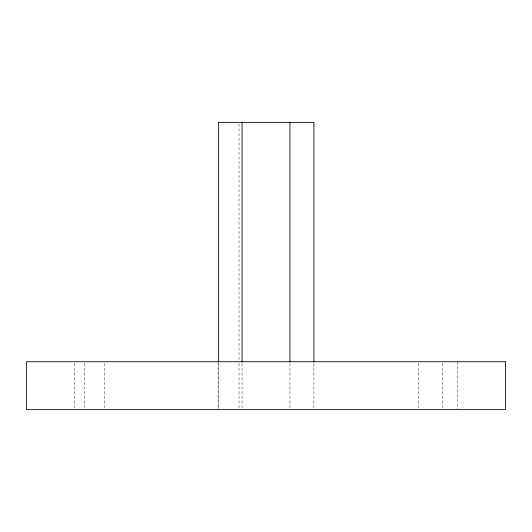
<?xml version="1.0" encoding="UTF-8"?>
<svg xmlns="http://www.w3.org/2000/svg" width="532" height="532" viewBox="0 0 532 532"><rect width="100%" height="100%" fill="white"/><g stroke="black" fill="none" stroke-linecap="round" stroke-linejoin="round"><path stroke-width="0.4" stroke-dasharray="2.66 2" d="M457.52 361.76L457.52 408.815M442.471 363.409L442.471 408.815M418.531 363.409L418.531 408.815M313.88 363.409L313.88 408.815M289.94 363.409L289.94 408.815M242.06 363.409L242.06 408.815M239.034 124.023L239.034 360.929M239.034 363.409L239.034 408.815M218.672 363.409L218.672 408.815M218.12 361.76L218.12 408.815M104.585 363.409L104.585 408.815M84.236 363.409L84.236 408.815M74.48 363.409L74.48 408.815"/><path stroke-width="0.8" d="M218.12 122.36L313.88 122.36L313.88 361.76M289.94 122.36L289.94 361.76M242.06 122.36L242.06 361.76M218.672 122.36L218.672 361.76M505.4 361.76L26.6 361.76L26.6 409.64L505.4 409.64L505.4 361.76"/></g></svg>
